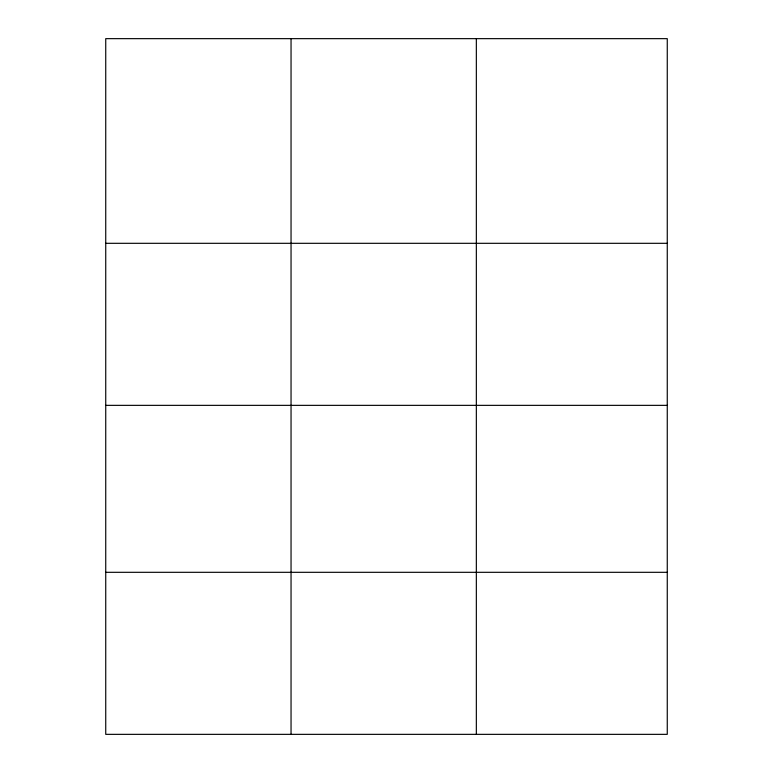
<?xml version="1.0" encoding="UTF-8"?>
<svg xmlns="http://www.w3.org/2000/svg" width="773" height="773" viewBox="0 0 773 773"><rect width="100%" height="100%" fill="white"/><g stroke="black" fill="none" stroke-linecap="round" stroke-linejoin="round"><path stroke-width="1.16" d="M667.263 405.352L667.263 38.65L105.737 38.65L105.737 734.35L667.263 734.35L667.263 405.352L105.737 405.352M105.737 243.311L667.263 243.311M105.737 572.31L667.263 572.31M476.342 38.65L476.342 734.35M291.044 38.65L291.044 734.35"/></g></svg>
